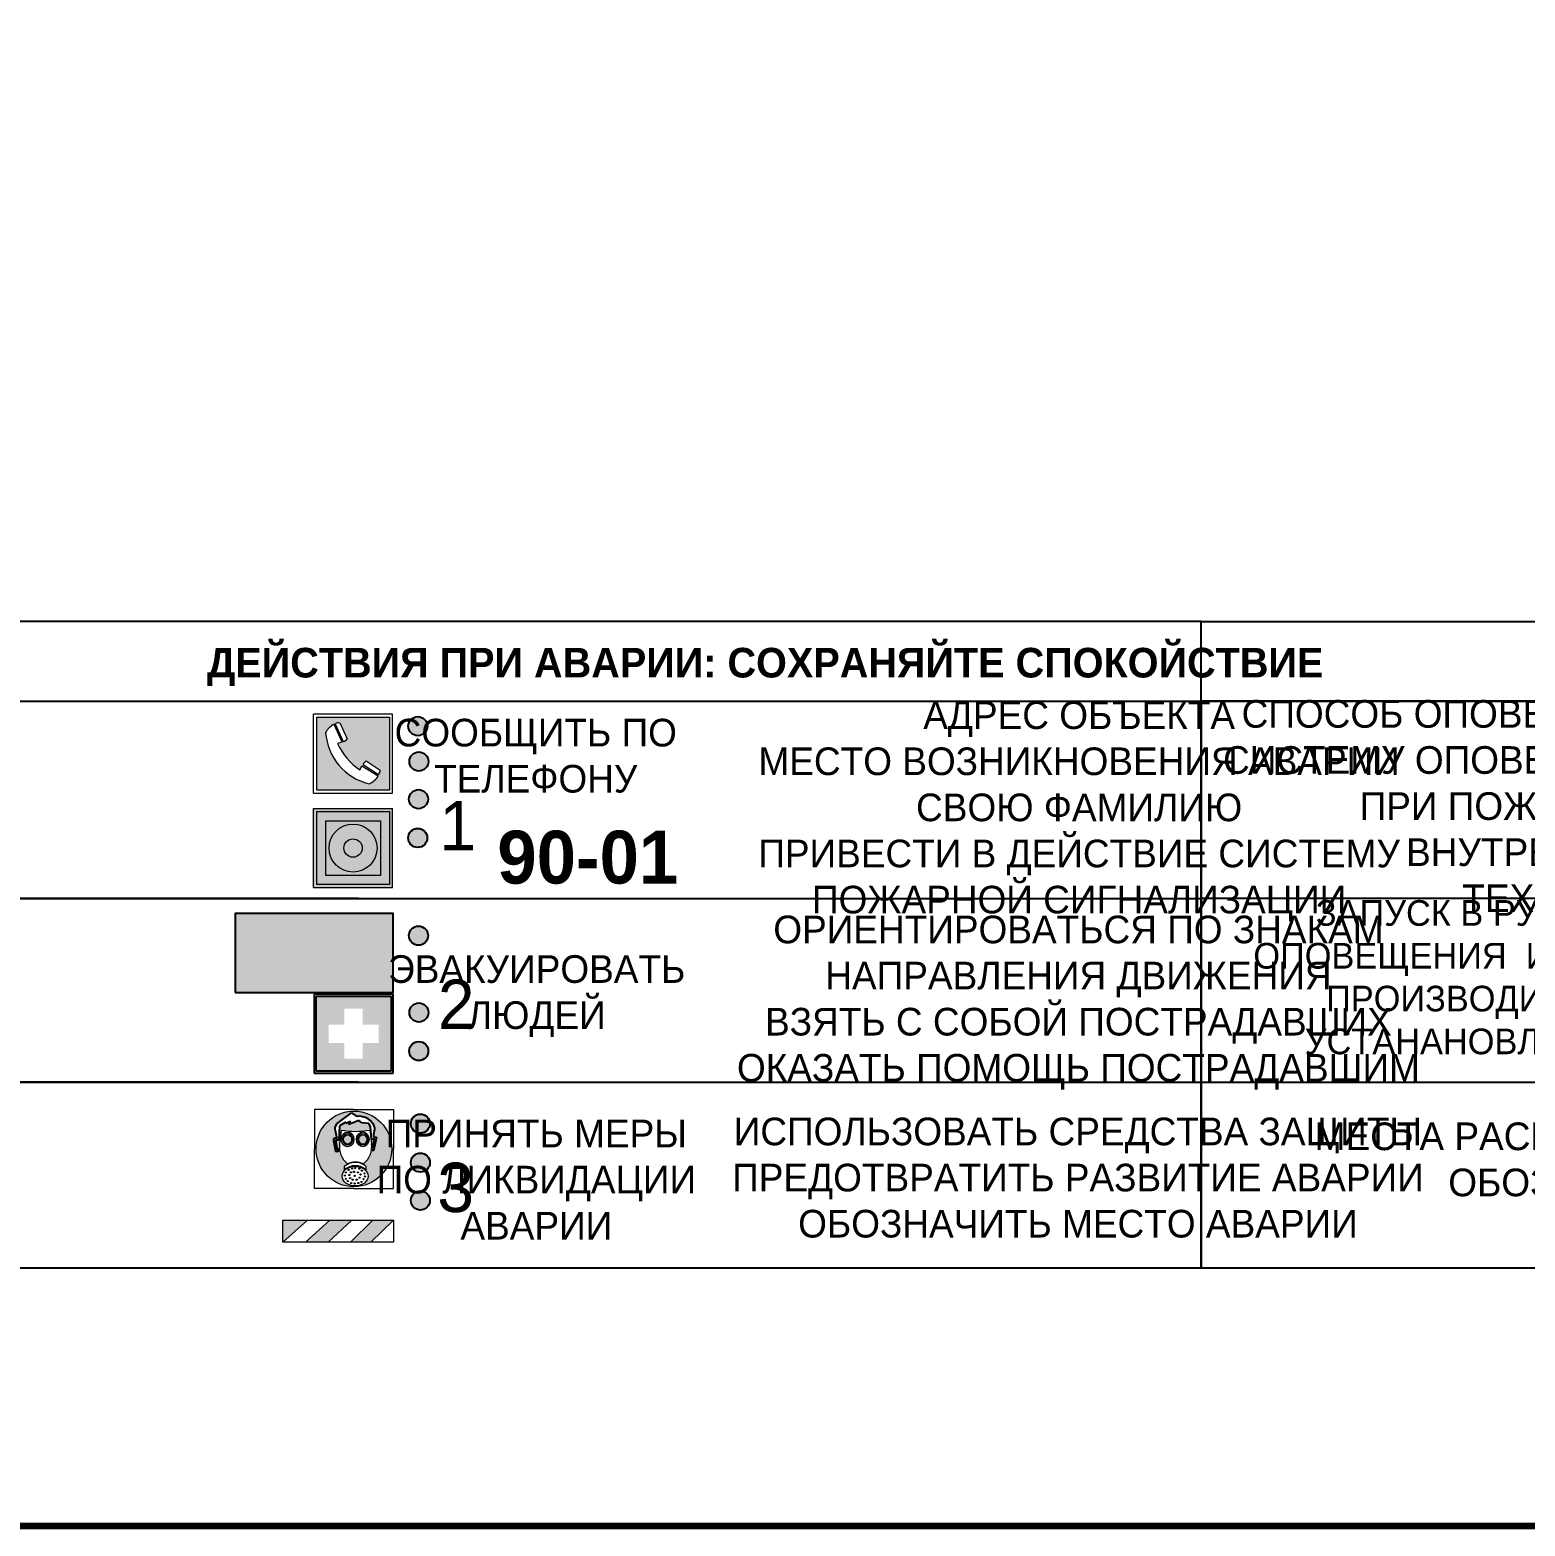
# Model space of a CAD drawing. Header units: millimetres. Extents: x 13810 to 67229, y 12374 to 21950.
# Drawn here: x 35102.7 to 35254.1, y 18693 to 18844.5 of the extents above; entities that cross this region are included whole.
import ezdxf

# ---------------------------------------------------------------- set-up
doc = ezdxf.new("R2010")
doc.units = ezdxf.units.MM
doc.styles.add('обычный', font='arial.ttf')

# ---------------------------------------------------------------- blocks, each defined once
blk = doc.blocks.new('A$C38D26F80')
h = blk.add_hatch(color=5)
h.dxf.hatch_style = 1
h.paths.add_polyline_path([(-8.77, -4.48, 1), (-0.19, -4.48, 1)])
h.paths.add_polyline_path([(-6.75, -3.58), (-6.75, -3.31), (-6.62, -3.22), (-6.5, -3.22), (-6.42, -3.3), (-6.39, -3.28), (-6.59, -2.23), (-6.59, -2.01), (-6.38, -1.58), (-4.76, -0.4), (-4.13, -0.79, -0.362848), (-2.1, -2.1, -0.201049), (-2.17, -2.48, 0.085434), (-2.26, -3.13), (-1.9, -3.16), (-2.25, -4.7), (-2.4, -4.59), (-2.43, -4.34), (-2.36, -4.34), (-2.14, -3.34), (-2.47, -3.42), (-2.58, -1.95), (-2.77, -1.58), (-3.58, -1.52), (-3.92, -1.26), (-5.05, -1.73), (-4.87, -1.39), (-5.41, -1.6), (-5.41, -1.46), (-6.13, -1.87), (-6.18, -3.5), (-6.56, -3.47), (-6.37, -4.59), (-6.16, -4.43), (-6.16, -4.66), (-6.36, -4.79), (-6.37, -4.8), (-6.51, -4.76)], flags=16)
h.paths.add_polyline_path([(-6.51, -4.76), (-6.36, -4.79), (-6.37, -4.8)], flags=0)
h.paths.add_polyline_path([(-5.92, -2.34, 0.089508), (-2.67, -2.35), (-2.48, -3.88, -0.268602), (-3.4, -6.18, 0.262449), (-5.2, -6.18, -0.268602), (-6.11, -3.88)], flags=16)
edge = h.paths.add_edge_path(flags=16)
edge.add_ellipse((-5.19, -3.41), major_axis=(0, 0.842), ratio=0.848992, start_angle=0, end_angle=360)
edge = h.paths.add_edge_path(flags=0)
edge.add_ellipse((-5.19, -3.39), major_axis=(0, 0.665), ratio=0.853798, start_angle=0, end_angle=360)
edge = h.paths.add_edge_path(flags=0)
edge.add_ellipse((-5.19, -3.4), major_axis=(0, 0.528), ratio=0.864094, start_angle=0, end_angle=360)
edge = h.paths.add_edge_path(flags=16)
edge.add_ellipse((-3.47, -3.4), major_axis=(0, 0.842), ratio=0.848992, start_angle=0, end_angle=360)
h.paths.add_polyline_path([(-3.13, -6.45), (-3.13, -6.84, 0.383174), (-5.57, -6.85), (-5.57, -6.49, -0.369952)], flags=16)
edge = h.paths.add_edge_path(flags=0)
edge.add_ellipse((-3.47, -3.39), major_axis=(0, 0.665), ratio=0.853798, start_angle=0, end_angle=360)
edge = h.paths.add_edge_path(flags=0)
edge.add_ellipse((-3.47, -3.4), major_axis=(0, 0.528), ratio=0.864094, start_angle=0, end_angle=360)
edge = h.paths.add_edge_path(flags=16)
edge.add_ellipse((-4.34, -7.57), major_axis=(-1.48, 0), ratio=0.744955, start_angle=0, end_angle=360)
h.paths.add_polyline_path([(-5.01, -6.85, -1), (-5.15, -6.85, -1)], flags=0)
h.paths.add_polyline_path([(-5.33, -7.14, -1), (-5.47, -7.14, -1)], flags=0)
h.paths.add_polyline_path([(-4.61, -6.71, -1), (-4.74, -6.71, -1)], flags=16)
h.paths.add_polyline_path([(-5.43, -7.51, -1), (-5.57, -7.51, -1)], flags=0)
h.paths.add_polyline_path([(-4.26, -6.67, -1), (-4.4, -6.67, -1)], flags=16)
h.paths.add_polyline_path([(-4.74, -7.14, -1), (-4.88, -7.14, -1)], flags=0)
h.paths.add_polyline_path([(-4.93, -7.43, -1), (-5.07, -7.43, -1)], flags=0)
h.paths.add_polyline_path([(-4.41, -7.07, -1), (-4.54, -7.07, -1)], flags=0)
h.paths.add_polyline_path([(-5.33, -7.87, -1), (-5.46, -7.87, -1)], flags=0)
h.paths.add_polyline_path([(-3.8, -6.71, -1), (-3.94, -6.71, -1)], flags=16)
h.paths.add_polyline_path([(-4.85, -7.78, -1), (-4.98, -7.78, -1)], flags=0)
h.paths.add_polyline_path([(-3.96, -7.14, -1), (-4.1, -7.14, -1)], flags=0)
h.paths.add_polyline_path([(-4.33, -7.53, -1), (-4.47, -7.53, -1)], flags=0)
h.paths.add_polyline_path([(-5.09, -8.12, -1), (-5.23, -8.12, -1)], flags=0)
h.paths.add_polyline_path([(-3.5, -6.94, -1), (-3.64, -6.94, -1)], flags=0)
h.paths.add_polyline_path([(-4.54, -7.97, -1), (-4.68, -7.97, -1)], flags=0)
h.paths.add_polyline_path([(-3.66, -7.39, -1), (-3.8, -7.39, -1)], flags=0)
h.paths.add_polyline_path([(-4.73, -8.35, -1), (-4.86, -8.35, -1)], flags=0)
h.paths.add_polyline_path([(-4.09, -7.96, -1), (-4.23, -7.96, -1)], flags=0)
h.paths.add_polyline_path([(-3.77, -7.74, -1), (-3.91, -7.74, -1)], flags=0)
h.paths.add_polyline_path([(-3.22, -7.27, -1), (-3.35, -7.27, -1)], flags=0)
h.paths.add_polyline_path([(-4.34, -8.4, -1), (-4.47, -8.4, -1)], flags=0)
h.paths.add_polyline_path([(-3.16, -7.61, -1), (-3.3, -7.61, -1)], flags=0)
h.paths.add_polyline_path([(-3.9, -8.35, -1), (-4.04, -8.35, -1)], flags=0)
h.paths.add_polyline_path([(-3.32, -7.91, -1), (-3.46, -7.91, -1)], flags=0)
h.paths.add_polyline_path([(-3.55, -8.23, -1), (-3.69, -8.23, -1)], flags=0)
at = {"color": 5, "lineweight": 5}
for p, q in [((-4.48, 0), (-8.96, 0)), ((-8.96, 0), (-8.96, -4.48)), ((-4.48, 0), (0, 0)), ((0, 0), (0, -4.48)), ((-6.59, -2.01), (-6.38, -1.58)), ((-6.38, -1.58), (-4.76, -0.4)), ((-5.41, -1.46), (-6.13, -1.87)), ((-4.87, -1.39), (-5.41, -1.6)), ((-5.41, -1.6), (-5.41, -1.46)), ((-3.92, -1.26), (-5.05, -1.73)), ((-5.05, -1.73), (-4.87, -1.39)), ((-4.76, -0.4), (-4.13, -0.79)), ((-3.58, -1.52), (-3.92, -1.26)), ((-2.77, -1.58), (-3.58, -1.52)), ((-2.58, -1.95), (-2.77, -1.58)), ((-6.75, -3.31), (-6.62, -3.22)), ((-6.75, -3.58), (-6.75, -3.31)), ((-6.62, -3.22), (-6.5, -3.22)), ((-6.59, -2.23), (-6.59, -2.01)), ((-6.39, -3.28), (-6.59, -2.23)), ((-6.5, -3.22), (-6.42, -3.3)), ((-6.42, -3.3), (-6.39, -3.28)), ((-6.13, -1.87), (-6.18, -3.5)), ((-5.92, -2.34), (-6.11, -3.88)), ((-2.67, -2.34), (-2.48, -3.88)), ((-2.47, -3.42), (-2.58, -1.95)), ((-2.14, -3.34), (-2.47, -3.42)), ((-2.36, -4.34), (-2.14, -3.34)), ((-1.9, -3.16), (-2.26, -3.13)), ((-2.25, -4.7), (-1.9, -3.16)), ((-8.96, -8.96), (-8.96, -4.48)), ((-6.51, -4.76), (-6.75, -3.58)), ((-6.18, -3.5), (-6.56, -3.47)), ((-6.56, -3.47), (-6.37, -4.59)), ((-6.37, -4.8), (-6.51, -4.76)), ((-6.37, -4.59), (-6.16, -4.43)), ((-6.16, -4.66), (-6.37, -4.8)), ((-6.16, -4.43), (-6.16, -4.66)), ((-2.43, -4.34), (-2.4, -4.59)), ((-2.43, -4.34), (-2.36, -4.34)), ((-2.4, -4.59), (-2.25, -4.7)), ((0, -8.96), (0, -4.48)), ((-5.57, -6.49), (-5.57, -6.85)), ((-3.13, -6.45), (-3.13, -6.84)), ((-4.48, -8.96), (-8.96, -8.96)), ((-4.48, -8.96), (0, -8.96))]:
    blk.add_line(p, q, dxfattribs=at)
at = {"color": 5}
for p, q in [((-6.59, -2.01), (-6.38, -1.58)), ((-6.38, -1.58), (-4.76, -0.4)), ((-5.41, -1.46), (-6.13, -1.87)), ((-4.87, -1.39), (-5.41, -1.6)), ((-5.41, -1.6), (-5.41, -1.46)), ((-3.92, -1.26), (-5.05, -1.73)), ((-5.05, -1.73), (-4.87, -1.39)), ((-4.76, -0.4), (-4.13, -0.79)), ((-3.58, -1.52), (-3.92, -1.26)), ((-2.77, -1.58), (-3.58, -1.52)), ((-2.58, -1.95), (-2.77, -1.58)), ((-6.75, -3.31), (-6.62, -3.22)), ((-6.75, -3.58), (-6.75, -3.31)), ((-6.62, -3.22), (-6.5, -3.22)), ((-6.59, -2.23), (-6.59, -2.01)), ((-6.39, -3.28), (-6.59, -2.23)), ((-6.5, -3.22), (-6.42, -3.3)), ((-6.42, -3.3), (-6.39, -3.28)), ((-6.13, -1.87), (-6.18, -3.5)), ((-2.47, -3.42), (-2.58, -1.95)), ((-2.14, -3.34), (-2.47, -3.42)), ((-2.36, -4.34), (-2.14, -3.34)), ((-2.26, -3.13), (-1.9, -3.16)), ((-1.9, -3.16), (-2.25, -4.7)), ((-6.51, -4.76), (-6.75, -3.58)), ((-6.18, -3.5), (-6.56, -3.47)), ((-6.56, -3.47), (-6.37, -4.59)), ((-6.37, -4.8), (-6.51, -4.76)), ((-6.36, -4.79), (-6.51, -4.76)), ((-6.37, -4.59), (-6.16, -4.43)), ((-6.16, -4.66), (-6.37, -4.8)), ((-6.16, -4.66), (-6.36, -4.79)), ((-6.16, -4.43), (-6.16, -4.66)), ((-2.4, -4.59), (-2.43, -4.34)), ((-2.43, -4.34), (-2.36, -4.34)), ((-2.25, -4.7), (-2.4, -4.59))]:
    blk.add_line(p, q, dxfattribs=at)
at = {"color": 5, "lineweight": 5}
for centre, radius in [((-4.48, -4.48), 4.29), ((-5.08, -6.85), 0.0678), ((-4.67, -6.71), 0.0678), ((-4.33, -6.67), 0.0678), ((-3.87, -6.71), 0.0678), ((-5.5, -7.51), 0.0678), ((-5.4, -7.14), 0.0678), ((-5.4, -7.87), 0.0678), ((-5.16, -8.12), 0.0678), ((-5, -7.43), 0.0678), ((-4.91, -7.78), 0.0678), ((-4.81, -7.14), 0.0678), ((-4.79, -8.35), 0.0678), ((-4.61, -7.97), 0.0678), ((-4.47, -7.07), 0.0678), ((-4.4, -7.53), 0.0678), ((-4.4, -8.4), 0.0678), ((-4.16, -7.96), 0.0678), ((-4.03, -7.14), 0.0678), ((-3.97, -8.35), 0.0678), ((-3.84, -7.74), 0.0678), ((-3.73, -7.39), 0.0678), ((-3.62, -8.23), 0.0678), ((-3.57, -6.94), 0.0678), ((-3.39, -7.91), 0.0678), ((-3.28, -7.27), 0.0678), ((-3.23, -7.61), 0.0678)]:
    blk.add_circle(centre, radius, dxfattribs=at)
at = {"color": 5}
for centre, radius, start, end in [((-3.89, -2.66), 1.88, 17.387, 97.1599), ((-0.35, -3.07), 1.91, 162.2553, 181.7878), ((-2.6, -2.2), 0.511, 326.3906, 11.8614)]:
    blk.add_arc(centre, radius, start, end, dxfattribs=at)
at = {"color": 5, "lineweight": 5}
for centre, radius, start, end in [((-4.28, 6.66), 9.15, 259.6987, 280.1569), ((-0.47, -3.05), 1.79, 161.5846, 182.4584), ((-2.6, -2.2), 0.513, 326.4781, 11.7739), ((-3.66, -4.24), 2.47, 171.573, 231.7124), ((-4.93, -4.24), 2.47, 308.2876, 8.427), ((-4.33, -7.88), 1.87, 50.358, 131.5662), ((-4.34, -8.2), 1.82, 48.4943, 132.3565), ((-4.3, -7.78), 1.83, 60.5889, 119.4111)]:
    blk.add_arc(centre, radius, start, end, dxfattribs=at)
for centre, major_axis, ratio in [((-5.19, -3.41), (0, 0.842), 0.848992), ((-5.19, -3.39), (0, 0.665), 0.853798), ((-5.19, -3.4), (0, 0.528), 0.864094), ((-3.47, -3.4), (0, 0.842), 0.848992), ((-3.47, -3.39), (0, 0.665), 0.853798), ((-3.47, -3.4), (0, 0.528), 0.864094), ((-4.34, -7.57), (-1.48, 0), 0.744955)]:
    blk.add_ellipse(centre, major_axis=major_axis, ratio=ratio, dxfattribs=at)
blk = doc.blocks.new('A$C47DD6509')
at = {"lineweight": 5}
for points in [[(-8.69, 0), (-11.19, 0), (-11.19, -2.22)], [(-4.22, 0), (-6.45, 0), (-8.91, -2.22), (-6.61, -2.22)], [(0, 0), (-2.09, 0), (-4.36, -2.22), (-2.29, -2.22)]]:
    blk.add_hatch(color=242, dxfattribs=at).paths.add_polyline_path(points)
at = {"color": 242, "lineweight": 5}
for p, q in [((-11.19, -2.22), (-8.69, 0)), ((-11.19, -2.22), (-11.19, 0)), ((-11.19, 0), (-8.69, 0)), ((-11.19, 0), (0, 0)), ((-8.91, -2.22), (-6.45, 0)), ((-6.61, -2.22), (-4.22, 0)), ((-4.36, -2.22), (-2.09, 0)), ((-2.29, -2.22), (0, 0)), ((0, 0), (0, -2.22)), ((0, -2.22), (-11.19, -2.22))]:
    blk.add_line(p, q, dxfattribs=at)
blk = doc.blocks.new('A$C32E8229D')
at = {"true_color": 0xffffff}
blk.add_hatch(color=7, dxfattribs=at).paths.add_polyline_path([(0, 0), (0, -8), (16, -8), (16, 0)])
h = blk.add_hatch(color=126)
h.paths.add_polyline_path([(0.2, -0.2), (15.8, -0.2), (15.8, -7.8), (0.2, -7.8)])
h.paths.add_polyline_path([(13.49, -2.05), (12.08, -2.05), (11.37, -2.63, 0.162397), (11.29, -2.84), (11.29, -3.63), (10.35, -3.63), (10.35, -4.05), (11.68, -4.05), (11.68, -3.48), (12.26, -4.28), (11.29, -5.1), (11.29, -6.78), (11.85, -6.78), (11.85, -5.44), (12.8, -4.64), (12.8, -5.94), (14.46, -5.94), (14.46, -5.39), (13.45, -5.39), (13.45, -3.97), (12.46, -2.59), (13.15, -2.59), (13.69, -3.34), (14.18, -3)], flags=16)
h.paths.add_polyline_path([(10.74, -1.82, 1), (11.8, -1.82, 1)], flags=16)
h.paths.add_polyline_path([(9.39, -3.59), (5.99, -3.59), (6.56, -3.03), (5.91, -3.03), (5.1, -3.83), (5.91, -4.64), (6.56, -4.64), (5.99, -4.09), (9.39, -4.09)], flags=16)
h.paths.add_polyline_path([(4.29, -1.08), (1.72, -1.08), (1.72, -6.6), (4.29, -6.6)], flags=16)
at = {"color": 126}
blk.add_lwpolyline([(16, -8), (0, -8), (0, 0), (16, 0)], close=True, dxfattribs=at)
blk = doc.blocks.new('A$C18900ED3')
h = blk.add_hatch(color=126)
h.paths.add_polyline_path([(-0.18, -0.18), (-7.02, -0.18), (-7.02, -7.02), (-0.18, -7.02)])
h.paths.add_polyline_path([(-5.89, -4.46), (-5.89, -2.77), (-4.46, -2.77), (-4.46, -1.31), (-2.77, -1.31), (-2.77, -2.77), (-1.33, -2.77), (-1.33, -4.46), (-2.77, -4.46), (-2.77, -5.89), (-4.46, -5.89), (-4.46, -4.46)], flags=16)
at = {"color": 126}
for p, q in [((-7.2, 0), (-7.2, -7.2)), ((0, 0), (-7.2, 0)), ((0, -7.2), (0, 0)), ((-7.02, -7.02), (-7.02, -0.18)), ((-7.02, -0.18), (-0.18, -0.18)), ((-0.18, -0.18), (-0.18, -7.02)), ((-7.2, -7.2), (0, -7.2)), ((-0.18, -7.02), (-7.02, -7.02))]:
    blk.add_line(p, q, dxfattribs=at)
blk = doc.blocks.new('A$C456E1F9C')
at = {"lineweight": 5}
h = blk.add_hatch(color=242, dxfattribs=at)
h.paths.add_polyline_path([(0.51, -1.47), (0.51, -13.26), (12.29, -13.26), (12.29, -1.47)])
h.paths.add_polyline_path([(5.42, -4.95, -0.254479), (4.78, -5.4), (3.52, -2.53, -0.209735), (4.23, -2.4)], flags=16)
h.paths.add_polyline_path([(8.53, -8.6), (10.87, -10.17), (10.54, -10.76), (8.03, -9.13, -0.192251)], flags=16)
h.paths.add_polyline_path([(4.61, -5.49, 0.005518), (3.87, -5.72, 0.128647), (7.49, -10.01, 0.00809), (7.83, -9.33), (10.47, -10.97, -0.16736), (8.99, -12.25, -0.327862), (1.95, -3.95, -0.166952), (3.36, -2.62)], flags=16)
at = {"color": 242, "lineweight": 5}
for p, q in [((0, -13.77), (0, -0.97)), ((12.8, -0.97), (0, -0.97)), ((4.23, -2.4), (5.42, -4.95)), ((12.8, -13.77), (12.8, -0.97)), ((4.61, -5.49), (3.36, -2.62)), ((3.52, -2.53), (4.78, -5.4)), ((7.83, -9.33), (10.47, -10.97)), ((8.03, -9.13), (10.54, -10.76)), ((10.81, -10.12), (8.53, -8.6)), ((10.54, -10.76), (10.8, -10.3)), ((10.8, -10.3), (10.81, -10.12)), ((0, -13.77), (12.8, -13.77))]:
    blk.add_line(p, q, dxfattribs=at)
blk.add_lwpolyline([(0.51, -1.47), (12.29, -1.47), (12.29, -13.26), (0.51, -13.26)], close=True, dxfattribs=at)
for centre, radius, start, end in [((4.02, -3.27), 0.891, 76.3284, 123.7092), ((4.59, -5.34), 2.99, 114.2845, 152.1974), ((11.12, -3.31), 9.19, 183.9915, 256.6009), ((14.98, -39.1), 35.17, 107.1487, 108.4135), ((13.86, -0.94), 11.08, 205.5536, 234.8762), ((4.68, -4.59), 0.824, 276.9621, 334.0723), ((-13.31, 0.8), 23.44, 332.5487, 334.4027), ((8.94, -9.5), 0.989, 114.4092, 157.9388), ((7.87, -9.46), 3, 291.9291, 329.9329)]:
    blk.add_arc(centre, radius, start, end, dxfattribs=at)
blk = doc.blocks.new('A$C54414219')
at = {"true_color": 0xffffff}
h = blk.add_hatch(color=7, dxfattribs=at)
h.paths.add_polyline_path([(2.39, -9.45), (2.39, -18.3), (11.23, -18.3), (11.23, -9.45)], flags=0)
h.paths.add_polyline_path([(10.71, -13.87, -1), (2.92, -13.87, -1)], flags=0)
h.paths.add_polyline_path([(8.3, -13.87, -1), (5.33, -13.87, -1)], flags=0)
h.paths.add_polyline_path([(0.41, -7.47), (0.41, -20.27), (13.21, -20.27), (13.21, -7.47)])
h.paths.add_polyline_path([(0.92, -19.77), (12.71, -19.77), (12.71, -7.98), (0.92, -7.98)], flags=16)
h.paths.add_polyline_path([(11.23, -9.45), (11.23, -18.3), (2.39, -18.3), (2.39, -9.45)], flags=0)
at = {"lineweight": 5}
h = blk.add_hatch(color=242, dxfattribs=at)
h.paths.add_polyline_path([(12.71, -7.98), (0.92, -7.98), (0.92, -19.77), (12.71, -19.77)])
h.paths.add_polyline_path([(11.23, -18.3), (2.39, -18.3), (2.39, -9.45), (11.23, -9.45)], flags=16)
h.paths.add_polyline_path([(10.71, -13.87, -1), (2.92, -13.87, -1)], flags=0)
h.paths.add_polyline_path([(8.3, -13.87, -1), (5.33, -13.87, -1)], flags=0)
at = {"true_color": 0xffffff}
h = blk.add_hatch(color=7, dxfattribs=at)
h.paths.add_polyline_path([(2.39, -9.45), (2.39, -18.3), (11.23, -18.3), (11.23, -9.45)])
h.paths.add_polyline_path([(10.71, -13.87, -1), (2.92, -13.87, -1)], flags=16)
h.paths.add_polyline_path([(8.3, -13.87, -1), (5.33, -13.87, -1)], flags=0)
at = {"lineweight": 5}
h = blk.add_hatch(color=242, dxfattribs=at)
h.paths.add_polyline_path([(2.92, -13.87, 1), (10.71, -13.87, 1)])
h.paths.add_polyline_path([(8.3, -13.87, -1), (5.33, -13.87, -1)], flags=16)
at = {"color": 242, "lineweight": 5}
for p, q in [((0.41, -20.27), (0.41, -7.47)), ((0.41, -7.47), (13.21, -7.47)), ((0.41, -7.47), (13.21, -7.47)), ((13.21, -20.27), (13.21, -7.47)), ((0.41, -20.27), (13.21, -20.27))]:
    blk.add_line(p, q, dxfattribs=at)
for points in [[(0.92, -7.98), (12.71, -7.98), (12.71, -19.77), (0.92, -19.77)], [(2.39, -9.45), (11.23, -9.45), (11.23, -18.3), (2.39, -18.3)]]:
    blk.add_lwpolyline(points, close=True, dxfattribs=at)
for radius in [3.89, 1.49]:
    blk.add_circle((6.81, -13.87), radius, dxfattribs=at)

msp = doc.modelspace()

# ---------------------------------------------------------------- hatches: boundary and pattern name
at = {"lineweight": 0}
h = msp.add_hatch(color=256, dxfattribs=at)
h.dxf.hatch_style = 1
h.paths.add_polyline_path([(35142.93, 18773.98, 1), (35141, 18773.98, 1)])
h = msp.add_hatch(color=256, dxfattribs=at)
h.dxf.hatch_style = 1
h.paths.add_polyline_path([(35143.03, 18770.4, 1), (35141.1, 18770.4, 1)])
h = msp.add_hatch(color=256, dxfattribs=at)
h.dxf.hatch_style = 1
h.paths.add_polyline_path([(35142.99, 18766.59, 1), (35141.06, 18766.59, 1)])
h = msp.add_hatch(color=256, dxfattribs=at)
h.dxf.hatch_style = 1
h.paths.add_polyline_path([(35142.91, 18762.66, 1), (35140.98, 18762.66, 1)])
h = msp.add_hatch(color=256, dxfattribs=at)
h.dxf.hatch_style = 1
h.paths.add_polyline_path([(35143, 18752.77, 1), (35141.06, 18752.77, 1)])
h = msp.add_hatch(color=256, dxfattribs=at)
h.dxf.hatch_style = 1
h.paths.add_polyline_path([(35143.04, 18744.99, 1), (35141.1, 18744.99, 1)])
h = msp.add_hatch(color=256, dxfattribs=at)
h.dxf.hatch_style = 1
h.paths.add_polyline_path([(35143.03, 18741.09, 1), (35141.1, 18741.09, 1)])
h = msp.add_hatch(color=256, dxfattribs=at)
h.dxf.hatch_style = 1
h.paths.add_polyline_path([(35143.19, 18733.74, 1), (35141.26, 18733.74, 1)])
h = msp.add_hatch(color=256, dxfattribs=at)
h.dxf.hatch_style = 1
h.paths.add_polyline_path([(35143.18, 18729.79, 1), (35141.25, 18729.79, 1)])
h = msp.add_hatch(color=256, dxfattribs=at)
h.dxf.hatch_style = 1
h.paths.add_polyline_path([(35143.18, 18725.96, 1), (35141.25, 18725.96, 1)])

# ---------------------------------------------------------------- linework, layer by layer
at = {"color": 2, "lineweight": 100}
msp.add_lwpolyline([(34908.39, 19088), (35508.39, 19088), (35508.39, 18693), (34908.39, 18693)], close=True, dxfattribs=at)
for points in [[(35077.52, 18776.52), (35221.28, 18776.52), (35221.28, 18784.57), (35077.52, 18784.57)], [(35221.28, 18784.57), (35343, 18784.57), (35343, 18719.12), (35221.28, 18719.12)], [(35221.28, 18784.57), (35343, 18784.57), (35343, 18776.52), (35221.28, 18776.52)], [(35077.52, 18776.52), (35221.28, 18776.52), (35221.28, 18719.12), (35077.52, 18719.12)], [(35221.28, 18776.52), (35343, 18776.52), (35343, 18756.52), (35221.28, 18756.52)], [(35343, 18756.52), (35221.28, 18756.52), (35221.28, 18737.95), (35343, 18737.95)]]:
    msp.add_lwpolyline(points, close=True)
for points in [[(35135.93, 18756.52), (35077.52, 18756.52), (35221.28, 18756.52)], [(35135.93, 18737.95), (35077.52, 18737.95), (35221.28, 18737.95)]]:
    msp.add_lwpolyline(points)
for centre in [(35141.96, 18773.98), (35142.07, 18770.4), (35142.03, 18766.59), (35141.95, 18762.66), (35142.03, 18752.77), (35142.07, 18744.99), (35142.06, 18741.09), (35142.22, 18733.74), (35142.22, 18729.79), (35142.22, 18725.96)]:
    msp.add_circle(centre, 0.966)

# ---------------------------------------------------------------- block references
for name, p, xscale, yscale, zscale in [('A$C456E1F9C', (35131.41, 18775.8), 0.625, 0.625, 0.625), ('A$C54414219', (35131.15, 18770.31), 0.625, 0.625, 0.625), ('A$C18900ED3', (35139.47, 18746.85), 1.111111111007631, 1.111111111007631, 1.111111111007631), ('A$C38D26F80', (35139.49, 18735.18), 0.8928571427240968, 0.8928571427240968, 0.8928571427240968)]:
    msp.add_blockref(name, p, dxfattribs=dict(xscale=xscale, yscale=yscale, zscale=zscale))
at = {"xscale": -1}
msp.add_blockref('A$C32E8229D', (35139.47, 18755), dxfattribs=at)
at = {"color": 242, "true_color": 0xc1121c}
msp.add_blockref('A$C47DD6509', (35139.49, 18723.96), dxfattribs=at)

# ---------------------------------------------------------------- texts
at = {"lineweight": 0, "attachment_point": 5, "style": 'обычный'}
for s, insert, char_height, width in [('{\\fProxima Nova Rg|b1|i0|c204|p2;ДЕЙСТВИЯ ПРИ АВАРИИ: СОХРАНЯЙТЕ СПОКОЙСТВИЕ\\H1.6644x; }', (35177.13, 18779.97), 3, 175.1736), ('{\\fProxima Nova Rg|b0|i0|c204|p2;СПОСОБ ОПОВЕЩЕНИЯ АВТОМАТИЧЕСКИЙ ЧЕРЕЗ РЕЧЕВУЮ СИСТЕМУ ОПОВЕЩЕНИЯ И УПРАВЛЕНИЯ ЭВАКУАЦИЕЙ ЛЮДЕЙ ПРИ ПОЖАРЕ , А ТАК ЖЕ ВРУЧНУЮ, ИСПОЛЬЗУЯ ВНУТРЕННЮЮ ГРОМКУЮ СВЯЗЬ СИСТЕМЫ ТЕХНОЛОГИЧЕСКОГО ОПОВЕЩЕНИЯ.}', (35282.91, 18765.48), 2.8, 118.5618), ('\\pi-8.4,l8.4,t8.4;{\\fProxima Nova Rg|b0|i0|c204|p2;АДРЕС ОБЪЕКТА\\PМЕСТО ВОЗНИКНОВЕНИЯ АВАРИИ\\PСВОЮ ФАМИЛИЮ\\PПРИВЕСТИ В ДЕЙСТВИЕ СИСТЕМУ \\PПОЖАРНОЙ СИГНАЛИЗАЦИИ}', (35208.91, 18765.35), 2.8, 126.6484), ('{\\fProxima Nova Rg|b0|i0|c204|p2;СООБЩИТЬ ПО \\PТЕЛЕФОНУ}', (35153.9, 18770.97), 2.8, 126.6484), ('{\\fProxima Nova Rg|b0|i0|c204|p2;1\\H1.1667x; }', (35146, 18763.91), 5, 126.6484), ('{\\fProxima Nova Rg|b1|i0|c204|p2;\\H1.0714x;90-01\\fProxima Nova Rg|b0|i0|c204|p2;\\H0.93331x; \\H1.3449x; }', (35159.17, 18760.68), 5, 126.6484), ('{\\fProxima Nova Rg|b0|i0|c204|p2;\\P\\pt7.8;ЗАПУСК В РУЧНОМ РЕЖИМЕ АВТОМАТИЧЕСКОЙ СИСТЕМЫ ОПОВЕЩЕНИЯ  И УПРАВЛЕНИЯ ЭВАКУАЦИИ ЛЮДЕЙ ПРИ ПОЖАРЕ ПРОИЗВОДИТСЯ ОТ РУЧНЫХ ПОЖАРНЫХ ИЗВЕЩАТЕЛЕЙ, УСТАНАНОВЛЕННЫХ НА СТЕНАХ ВБЛИЗИ ЭВАКУАЦИОННЫХ ВЫХОДОВ. }', (35284.35, 18748.19), 2.6, 121.7868), ('\\pi-8.4,l8.4,t8.4;{\\fProxima Nova Rg|b0|i0|c204|p2;ОРИЕНТИРОВАТЬСЯ ПО ЗНАКАМ \\PНАПРАВЛЕНИЯ ДВИЖЕНИЯ\\PВЗЯТЬ С СОБОЙ ПОСТРАДАВШИХ\\PОКАЗАТЬ ПОМОЩЬ ПОСТРАДАВШИМ}', (35208.84, 18745.99), 2.8, 126.6484), ('{\\fProxima Nova Rg|b0|i0|c204|p2;ЭВАКУИРОВАТЬ \\PЛЮДЕЙ}', (35154, 18746.65), 2.8, 126.6484), ('{\\fProxima Nova Rg|b0|i0|c204|p2;2\\H1.1967x; }', (35145.85, 18745.82), 5, 126.6484), ('\\pi-8.4,l8.4,t8.4;{\\fProxima Nova Rg|b0|i0|c204|p2;ИСПОЛЬЗОВАТЬ СРЕДСТВА ЗАЩИТЫ \\PПРЕДОТВРАТИТЬ РАЗВИТИЕ АВАРИИ\\PОБОЗНАЧИТЬ МЕСТО АВАРИИ}', (35208.79, 18728.26), 2.8, 126.6484), ('\\pt8.4;{\\fProxima Nova Rg|b0|i0|c204|p2;\\PМЕСТА РАСПОЛОЖЕНИЯ ПОЖАРНЫХ ИЗВЕЩАТЕЛЕЙ ОБОЗНАЧЕНЫ НА НАСТОЯЩЕМ ПЛАНЕ}', (35282.71, 18732.05), 2.8, 118.5618), ('{\\fProxima Nova Rg|b0|i0|c204|p2;ПРИНЯТЬ МЕРЫ \\PПО ЛИКВИДАЦИИ \\PАВАРИИ}', (35153.96, 18728.07), 2.8, 126.6484), ('{\\fProxima Nova Rg|b0|i0|c204|p2;3\\H1.1967x; }', (35145.79, 18727.25), 5, 126.6484)]:
    msp.add_mtext(s, dxfattribs=dict(at, insert=insert, char_height=char_height, width=width))

doc.saveas('drawing.dxf')
